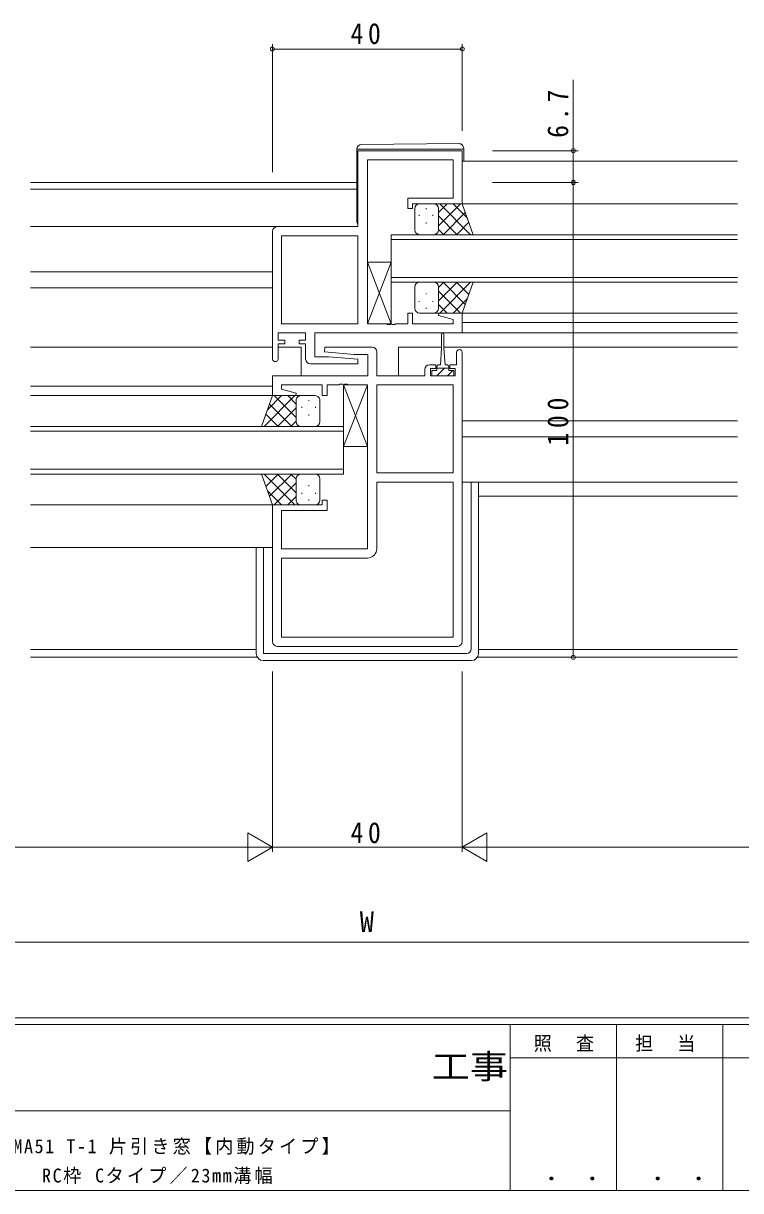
# Model space of a CAD drawing. Units: millimetres on the paper. Extents: x -420 to 373, y -297 to 267.
# Drawn here: x -5.1 to 146.1, y -297 to -51.1 of the extents above; entities that cross this region are included whole.
import ezdxf
from ezdxf.enums import TextEntityAlignment as Align

# ---------------------------------------------------------------- set-up
doc = ezdxf.new("R2010")
doc.units = ezdxf.units.MM
for name, color, linetype, lineweight in [('0-1_YKK_ZWAK', 7, 'Continuous', 9), ('0-3_YKK_11', 7, 'Continuous', 9), ('0-4_YKK_12', 2, 'Continuous', 9), ('0-5_YKK_13', 4, 'Continuous', 9), ('0-7_YKK_D', 6, 'Continuous', 9)]:
    doc.layers.add(name, color=color, linetype=linetype, lineweight=lineweight)
doc.layers.add('0-2_USER1', color=3, linetype='Continuous')
doc.styles.add('ＭＳ ゴシック', font='')
doc.styles.get('ＭＳ ゴシック').set_extended_font_data('MS Gothic')

msp = doc.modelspace()

# ---------------------------------------------------------------- linework, layer by layer
at = {"layer": '0-1_YKK_ZWAK'}
for p, q in [((352.3, -260.6), (-417.7, -260.6)), ((314.5, -262), (-417.7, -262)), ((97.5, -262), (97.5, -297)), ((119.9, -262), (119.9, -297)), ((142.3, -262), (142.3, -297)), ((165.684, -268.999), (97.5, -268.999)), ((-31.3, -280.199), (97.5, -280.199)), ((-417.7, -297), (314.5, -297))]:
    msp.add_line(p, q, dxfattribs=at)
at = {"layer": '0-3_YKK_11'}
for p, q in [((65.407, -77.961), (87.407, -77.961)), ((65.407, -93.961), (65.407, -77.961)), ((87.407, -77.961), (87.407, -89.161)), ((85.477, -79.891), (67.407, -79.891)), ((67.407, -79.891), (67.407, -114.431)), ((85.477, -87.961), (85.477, -79.891)), ((75.907, -87.961), (85.477, -87.961)), ((75.907, -90.161), (75.907, -87.961)), ((76.907, -90.161), (75.907, -90.161)), ((76.907, -89.161), (76.907, -90.161)), ((87.407, -89.161), (76.907, -89.161)), ((47.407, -121.761), (47.407, -94.961)), ((48.407, -93.961), (65.407, -93.961)), ((49.337, -95.891), (65.407, -95.891)), ((49.337, -114.431), (49.337, -95.891)), ((65.407, -95.891), (65.407, -114.431)), ((65.407, -95.891), (65.407, -114.431)), ((75.907, -112.161), (76.907, -112.161)), ((75.907, -114.431), (75.907, -112.161)), ((76.907, -112.161), (76.907, -114.431)), ((82.377, -112.683), (82.446, -112.161)), ((85.477, -113.513), (82.377, -112.683)), ((82.446, -112.161), (87.407, -112.161)), ((87.407, -112.161), (87.407, -116.361)), ((65.407, -114.431), (49.337, -114.431)), ((67.407, -114.431), (71.448, -114.431)), ((71.448, -114.431), (71.632, -114.551)), ((71.632, -114.551), (72.181, -114.551)), ((72.181, -114.551), (72.365, -114.431)), ((72.365, -114.431), (72.448, -114.431)), ((72.448, -114.431), (72.632, -114.551)), ((72.632, -114.551), (73.181, -114.551)), ((73.181, -114.551), (73.365, -114.431)), ((73.365, -114.431), (75.907, -114.431)), ((76.907, -114.431), (85.477, -114.431)), ((85.477, -114.431), (85.477, -113.513)), ((48.607, -116.361), (48.607, -117.861)), ((54.407, -116.361), (48.607, -116.361)), ((48.607, -117.861), (50.007, -117.861)), ((50.007, -117.861), (50.007, -118.661)), ((53.007, -117.861), (54.407, -117.861)), ((53.007, -118.661), (53.007, -117.861)), ((54.407, -117.861), (54.407, -116.361)), ((56.337, -116.361), (56.337, -121.361)), ((87.407, -116.361), (56.337, -116.361)), ((48.607, -118.661), (48.607, -121.761)), ((50.007, -118.661), (48.607, -118.661)), ((54.407, -118.661), (53.007, -118.661)), ((54.407, -121.861), (54.407, -118.661)), ((58.428, -119.361), (58.387, -120.317)), ((58.387, -120.317), (64.6, -120.861)), ((68.407, -119.361), (58.428, -119.361)), ((69.407, -125.361), (69.407, -120.361)), ((86.207, -120.461), (86.207, -123.061)), ((87.407, -181.361), (87.407, -120.461)), ((65.385, -122.861), (55.407, -122.861)), ((56.337, -121.361), (59.213, -121.361)), ((59.213, -121.361), (65.426, -121.904)), ((64.6, -120.861), (67.477, -120.861)), ((65.426, -121.904), (65.385, -122.861)), ((67.477, -120.861), (67.477, -125.361)), ((47.407, -125.361), (47.407, -129.561)), ((67.477, -125.361), (47.407, -125.361)), ((79.507, -125.361), (69.407, -125.361)), ((79.507, -124.061), (79.507, -125.361)), ((81.807, -123.061), (80.507, -123.061)), ((80.707, -123.861), (81.807, -123.861)), ((80.707, -125.361), (80.707, -123.861)), ((85.907, -125.361), (80.707, -125.361)), ((81.807, -123.861), (81.807, -123.061)), ((84.807, -123.061), (84.807, -123.861)), ((86.207, -123.061), (84.807, -123.061)), ((84.807, -123.861), (85.907, -123.861)), ((85.907, -123.861), (85.907, -125.361)), ((49.337, -127.291), (57.907, -127.291)), ((49.337, -128.208), (49.337, -127.291)), ((57.907, -127.291), (57.907, -129.561)), ((58.907, -127.291), (61.448, -127.291)), ((58.907, -129.561), (58.907, -127.291)), ((61.448, -127.291), (61.632, -127.171)), ((61.632, -127.171), (62.181, -127.171)), ((62.181, -127.171), (62.365, -127.291)), ((62.365, -127.291), (62.448, -127.291)), ((62.448, -127.291), (62.632, -127.171)), ((62.632, -127.171), (63.181, -127.171)), ((63.181, -127.171), (63.365, -127.291)), ((63.365, -127.291), (67.407, -127.291)), ((67.407, -127.291), (67.407, -161.831)), ((69.407, -127.291), (85.477, -127.291)), ((69.407, -145.831), (69.407, -127.291)), ((85.477, -127.291), (85.477, -145.831)), ((85.477, -127.291), (85.477, -145.831)), ((47.407, -129.561), (52.367, -129.561)), ((52.436, -129.038), (49.337, -128.208)), ((52.367, -129.561), (52.436, -129.038)), ((57.907, -129.561), (58.907, -129.561)), ((85.477, -145.831), (69.407, -145.831)), ((69.407, -147.761), (69.407, -161.761)), ((85.477, -147.761), (69.407, -147.761)), ((85.477, -180.431), (85.477, -147.761)), ((57.907, -151.561), (57.907, -152.561)), ((58.907, -151.561), (57.907, -151.561)), ((58.907, -153.761), (58.907, -151.561)), ((47.407, -152.561), (47.407, -181.361)), ((57.907, -152.561), (47.407, -152.561)), ((49.337, -153.761), (58.907, -153.761)), ((49.337, -161.831), (49.337, -153.761)), ((67.407, -161.831), (49.337, -161.831)), ((49.337, -163.761), (49.337, -180.431)), ((67.407, -163.761), (49.337, -163.761)), ((49.337, -180.431), (85.477, -180.431)), ((49.337, -180.431), (85.477, -180.431)), ((48.407, -182.361), (86.407, -182.361))]:
    msp.add_line(p, q, dxfattribs=at)
for centre, radius, start, end in [((48.407, -94.961), 1, 90, 179.99998), ((68.407, -120.361), 1, 0, 89.99998), ((86.807, -120.461), 0.6, 359.99998, 180), ((48.007, -121.761), 0.6, 179.99998, 0), ((55.407, -121.861), 1, 180, 269.99998), ((80.507, -124.061), 1, 90, 179.99998), ((67.407, -161.761), 2, 270, 359.99998), ((48.407, -181.361), 1, 180, 269.99998), ((86.407, -181.361), 1, 270, 359.99998)]:
    msp.add_arc(centre, radius, start, end, dxfattribs=at)
at = {"layer": '0-4_YKK_12'}
for p, q in [((145.407, -80.16), (87.407, -80.161)), ((65.207, -84.661), (-3.593, -84.661)), ((65.207, -86.061), (-3.593, -86.061)), ((145.407, -89.16), (87.407, -89.16)), ((48.407, -93.961), (-3.593, -93.961)), ((72.407, -95.661), (145.407, -95.661)), ((72.407, -105.661), (72.407, -95.661)), ((145.407, -96.661), (72.407, -96.661)), ((47.407, -103.461), (-3.593, -103.461)), ((72.407, -104.661), (145.407, -104.661)), ((145.407, -105.661), (72.407, -105.661)), ((47.407, -106.861), (-3.593, -106.861)), ((145.407, -112.16), (86.907, -112.161)), ((145.407, -114.16), (87.407, -114.16)), ((145.407, -116.361), (56.629, -116.361)), ((47.407, -119.361), (-3.593, -119.361)), ((53.477, -119.361), (48.607, -119.361)), ((53.477, -119.361), (53.477, -125.253)), ((73.977, -119.361), (73.977, -125.253)), ((83.057, -119.361), (73.977, -119.361)), ((145.407, -119.361), (83.557, -119.361)), ((47.407, -127.561), (-3.593, -127.561)), ((47.651, -129.561), (-3.593, -129.561)), ((145.407, -134.861), (87.407, -134.861)), ((62.406, -136.061), (-3.593, -136.061)), ((-3.593, -137.061), (62.406, -137.061)), ((62.406, -146.061), (62.406, -136.061)), ((145.407, -138.261), (87.407, -138.261)), ((62.406, -145.061), (-3.593, -145.061)), ((-3.593, -146.061), (62.406, -146.061)), ((145.407, -150.761), (90.807, -150.761)), ((47.907, -152.561), (-3.593, -152.561)), ((47.407, -161.561), (-3.593, -161.561)), ((44.007, -183.031), (-3.593, -183.031)), ((145.407, -183.031), (90.807, -183.031)), ((44.238, -184.661), (-3.593, -184.661)), ((145.407, -184.661), (90.575, -184.661))]:
    msp.add_line(p, q, dxfattribs=at)
at = {"layer": '0-5_YKK_13'}
for p, q in [((65.207, -77.652), (65.207, -77.661)), ((65.207, -77.661), (65.207, -77.961)), ((65.207, -77.661), (65.702, -77.661)), ((65.207, -92.961), (65.207, -77.961)), ((86.698, -76.473), (66.198, -76.652)), ((87.707, -77.961), (87.707, -77.661)), ((87.707, -77.961), (87.707, -80.161)), ((77.407, -94.661), (77.406, -90.161)), ((78.406, -89.161), (81.407, -89.161)), ((79.77, -90.081), (79.77, -90.281)), ((87.406, -89.161), (81.407, -89.161)), ((82.406, -93.781), (87.027, -89.161)), ((82.407, -90.952), (84.198, -89.161)), ((82.407, -90.161), (82.407, -93.761)), ((82.407, -90.561), (82.407, -94.66)), ((82.675, -89.161), (89.175, -95.661)), ((83.355, -95.661), (88.051, -90.965)), ((85.503, -89.161), (88.464, -92.121)), ((89.728, -95.66), (87.406, -89.161)), ((78.355, -91.496), (78.355, -91.696)), ((79.77, -93.111), (79.77, -93.311)), ((81.185, -91.496), (81.185, -91.696)), ((82.407, -91.721), (86.346, -95.661)), ((86.184, -95.661), (88.795, -93.049)), ((81.407, -95.661), (78.407, -95.661)), ((81.185, -95.661), (89.728, -95.66)), ((82.407, -94.549), (83.518, -95.661)), ((67.407, -101.431), (72.407, -101.431)), ((67.407, -114.431), (67.407, -101.431)), ((72.407, -101.431), (67.407, -114.431)), ((72.407, -114.431), (67.407, -101.431)), ((72.407, -101.431), (72.407, -114.431)), ((81.407, -105.661), (78.406, -105.661)), ((81.185, -105.661), (89.728, -105.661)), ((82.406, -106.773), (83.518, -105.661)), ((82.406, -109.601), (86.346, -105.661)), ((82.675, -112.161), (89.175, -105.661)), ((83.355, -105.661), (88.051, -110.357)), ((86.184, -105.661), (88.795, -108.273)), ((89.728, -105.661), (87.406, -112.161)), ((77.406, -106.661), (77.406, -111.161)), ((79.77, -108.211), (79.77, -108.011)), ((82.406, -110.761), (82.406, -106.661)), ((82.406, -107.541), (87.027, -112.161)), ((82.406, -111.161), (82.406, -107.561)), ((78.355, -109.826), (78.355, -109.626)), ((81.185, -109.826), (81.185, -109.626)), ((82.406, -110.369), (84.198, -112.161)), ((85.503, -112.161), (88.464, -109.2)), ((78.406, -112.161), (81.407, -112.161)), ((79.77, -111.241), (79.77, -111.041)), ((87.406, -112.161), (81.407, -112.161)), ((72.407, -114.431), (67.407, -114.431)), ((83.057, -119.561), (83.057, -116.611)), ((83.557, -116.611), (83.557, -119.561)), ((83.057, -119.561), (82.807, -123.061)), ((83.557, -119.561), (83.807, -123.061)), ((81.007, -124.261), (82.057, -124.261)), ((81.007, -125.361), (81.007, -124.261)), ((85.607, -125.361), (81.007, -125.361)), ((82.057, -123.461), (82.057, -124.261)), ((82.057, -123.761), (84.557, -123.761)), ((83.307, -124.137), (82.083, -125.361)), ((82.807, -123.061), (82.457, -123.061)), ((83.683, -123.761), (83.307, -124.137)), ((84.157, -123.061), (83.807, -123.061)), ((85.428, -124.261), (84.328, -125.361)), ((84.557, -124.261), (84.557, -123.461)), ((84.557, -124.261), (85.607, -124.261)), ((85.607, -124.261), (85.607, -125.361)), ((62.407, -127.291), (67.407, -127.291)), ((62.407, -140.291), (62.407, -127.291)), ((67.407, -127.291), (62.407, -140.291)), ((67.407, -140.291), (62.407, -127.291)), ((67.407, -127.291), (67.407, -140.291)), ((45.085, -136.061), (47.407, -129.561)), ((52.138, -129.561), (45.638, -136.061)), ((49.31, -129.561), (46.349, -132.521)), ((47.407, -129.561), (53.407, -129.561)), ((52.407, -134.181), (47.786, -129.561)), ((52.407, -131.352), (50.615, -129.561)), ((56.407, -129.561), (53.407, -129.561)), ((51.458, -136.061), (46.762, -131.365)), ((52.407, -132.121), (48.467, -136.061)), ((52.407, -130.561), (52.406, -134.161)), ((52.407, -130.961), (52.406, -135.061)), ((53.628, -131.896), (53.628, -132.096)), ((55.043, -130.481), (55.043, -130.681)), ((56.458, -131.896), (56.458, -132.096)), ((57.406, -135.061), (57.407, -130.561)), ((48.629, -136.061), (46.018, -133.449)), ((52.406, -134.949), (51.295, -136.061)), ((55.043, -133.511), (55.043, -133.711)), ((53.628, -136.061), (45.085, -136.061)), ((53.406, -136.061), (56.406, -136.061)), ((67.407, -140.291), (62.407, -140.291)), ((45.085, -146.061), (47.407, -152.561)), ((53.628, -146.061), (45.085, -146.061)), ((52.138, -152.561), (45.638, -146.061)), ((48.63, -146.061), (46.018, -148.673)), ((51.458, -146.061), (46.762, -150.757)), ((52.407, -150.001), (48.467, -146.061)), ((52.407, -147.173), (51.295, -146.061)), ((52.407, -151.161), (52.407, -147.061)), ((53.407, -146.061), (56.407, -146.061)), ((57.407, -147.061), (57.407, -151.561)), ((49.31, -152.561), (46.349, -149.6)), ((52.407, -147.941), (47.786, -152.561)), ((52.407, -151.561), (52.407, -147.961)), ((55.043, -148.611), (55.043, -148.411)), ((145.407, -147.76), (87.407, -147.76)), ((89.307, -147.76), (89.307, -182.861)), ((90.807, -147.76), (90.807, -183.861)), ((52.407, -150.769), (50.615, -152.561)), ((53.628, -150.226), (53.628, -150.026)), ((55.043, -151.641), (55.043, -151.441)), ((56.458, -150.226), (56.458, -150.026)), ((47.407, -152.561), (53.407, -152.561)), ((56.407, -152.561), (53.407, -152.561)), ((44.007, -161.561), (44.007, -183.861)), ((45.507, -161.561), (45.507, -183.861)), ((45.507, -183.861), (88.307, -183.861)), ((89.307, -185.361), (45.507, -185.361))]:
    msp.add_line(p, q, dxfattribs=at)
msp.add_lwpolyline([(65.702, -77.661), (87.202, -77.661), (87.707, -77.661), (87.707, -77.473)], dxfattribs=at)
for centre, radius, start, end in [((66.207, -77.652), 1, 90.5, 180), ((86.707, -77.473), 1, 0, 90.5), ((78.406, -90.161), 1, 90.00157, 180.00157), ((81.407, -90.161), 1, 0.00157, 90.00157), ((81.407, -90.161), 1, 0.00157, 90.00157), ((65.706, -92.961), 0.5, 180, 233.13016), ((78.407, -94.661), 1, 180.00157, 270.00157), ((81.407, -94.661), 1, 270.00157, 0.00157), ((78.406, -106.661), 1, 90, 180), ((81.407, -106.661), 1, 0, 90), ((78.406, -111.161), 1, 180, 270), ((81.407, -111.161), 1, 270, 0), ((81.407, -111.161), 1, 270, 0), ((83.307, -116.611), 0.25, 0, 180), ((82.457, -123.461), 0.4, 90, 180), ((84.157, -123.461), 0.4, 0, 90), ((53.407, -130.561), 1, 89.99841, 179.99841), ((53.407, -130.561), 1, 89.99841, 179.99841), ((56.407, -130.561), 1, 359.99841, 89.99841), ((53.406, -135.061), 1, 179.99841, 269.99841), ((56.406, -135.061), 1, 269.99841, 359.99841), ((53.407, -147.061), 1, 89.99998, 179.99998), ((56.407, -147.061), 1, 359.99998, 89.99998), ((53.407, -151.561), 1, 179.99998, 269.99998), ((53.407, -151.561), 1, 179.99998, 269.99998), ((56.407, -151.561), 1, 269.99998, 359.99998), ((45.507, -183.861), 1.5, 180, 270), ((88.307, -182.861), 1, 270, 0), ((89.307, -183.861), 1.5, 270, 0)]:
    msp.add_arc(centre, radius, start, end, dxfattribs=at)
at = {"layer": '0-7_YKK_D'}
for p, q in [((47.407, -82.455), (47.407, -55.562)), ((87.407, -73.76), (87.407, -55.562)), ((47.407, -56.562), (87.407, -56.562)), ((110.807, -77.961), (110.807, -63.061)), ((93.807, -77.961), (111.807, -77.961)), ((110.807, -84.661), (110.807, -77.961)), ((93.807, -84.661), (111.807, -84.661)), ((110.807, -84.661), (110.807, -184.661)), ((93.807, -184.661), (111.807, -184.661)), ((47.407, -187.661), (47.407, -225.661)), ((47.407, -187.661), (47.407, -225.661)), ((87.407, -187.661), (87.407, -225.661)), ((87.407, -187.661), (87.407, -225.661)), ((42.21, -221.661), (42.21, -227.661)), ((47.407, -224.661), (42.21, -221.661)), ((87.407, -224.661), (92.603, -221.661)), ((92.603, -227.661), (92.603, -221.661)), ((-96.593, -224.661), (41.407, -224.661)), ((47.407, -224.661), (37.014, -224.661)), ((47.407, -224.661), (42.21, -227.661)), ((47.407, -224.661), (87.407, -224.661)), ((87.407, -224.661), (97.799, -224.661)), ((87.407, -224.661), (92.603, -227.661)), ((93.407, -224.661), (231.407, -224.661)), ((230.407, -244.661), (-95.593, -244.661))]:
    msp.add_line(p, q, dxfattribs=at)
for centre in [(47.407, -56.562), (87.407, -56.562), (110.807, -77.961), (110.807, -84.661), (110.807, -84.661), (110.807, -184.661)]:
    msp.add_circle(centre, 0.425, dxfattribs=at)

# ---------------------------------------------------------------- texts
at = {"layer": '0-1_YKK_ZWAK', "color": 2, "style": 'ＭＳ ゴシック', "width": 1.15}
msp.add_text('工事', height=5.132, dxfattribs=at).set_placement((80.931, -274.956), align=Align.BOTTOM_LEFT)
at = {"layer": '0-1_YKK_ZWAK', "color": 3, "style": 'ＭＳ ゴシック', "width": 1.15}
for p in [(101.955, -295.946), (124.355, -295.946)]:
    msp.add_text(' ． ．', height=3.666, dxfattribs=at).set_placement(p, align=Align.BOTTOM_LEFT)
at = {"layer": '0-1_YKK_ZWAK', "char_height": 2.933, "attachment_point": 7, "style": 'ＭＳ ゴシック'}
for s, insert in [('\\T1.17;\\W0.95;照\\~\\~査', (102.489, -267.78)), ('\\T1.17;\\W0.95;担\\~\\~当', (123.855, -267.78))]:
    msp.add_mtext(s, dxfattribs=dict(at, insert=insert))
at = {"layer": '0-2_USER1', "color": 7, "char_height": 2.933, "attachment_point": 7, "style": 'ＭＳ ゴシック'}
for s, insert in [('\\T1.18;\\W0.95;EXIMA51\\~T-1\\~片引き窓【内動タイプ】', (-13.903, -289.449)), ('\\T1.18;\\W0.95;RC枠\\~Cタイプ／23mm溝幅', (-1.163, -295.625))]:
    msp.add_mtext(s, dxfattribs=dict(at, insert=insert))
at = {"layer": '0-7_YKK_D', "color": 3, "style": 'ＭＳ ゴシック'}
msp.add_text('W', height=4.399, dxfattribs=at).set_placement((65.807, -243.861), align=Align.BOTTOM_LEFT)
at = {"layer": '0-7_YKK_D', "color": 3, "char_height": 4.399, "attachment_point": 7, "style": 'ＭＳ ゴシック'}
for insert in [(63.887, -55.562), (63.887, -223.861)]:
    msp.add_mtext('\\T1.36;\\W0.9;40', dxfattribs=dict(at, insert=insert))
at = {"layer": '0-7_YKK_D', "color": 3, "char_height": 4.399, "attachment_point": 7, "rotation": 90, "style": 'ＭＳ ゴシック'}
for s, insert in [('\\T1.38;\\W0.9;6.7', (109.807, -75.261)), ('\\T1.38;\\W0.9;100', (109.807, -140.101))]:
    msp.add_mtext(s, dxfattribs=dict(at, insert=insert))

doc.saveas('drawing.dxf')
